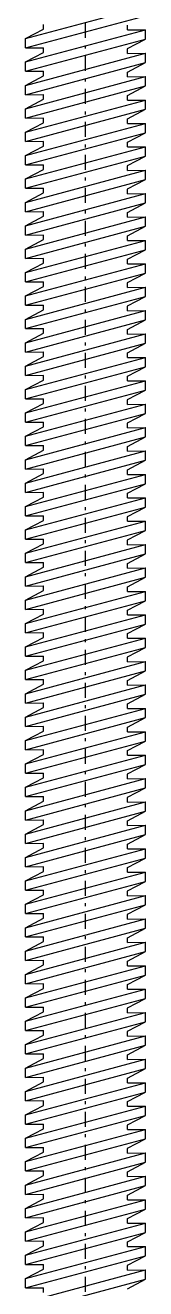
# Model space of a CAD drawing. Header units: metres. Extents: x -50 to 791, y -689 to 584.
# Drawn here: x 358.58 to 362.58, y 499.02 to 541.14 of the extents above; entities that cross this region are included whole.
import ezdxf

# ---------------------------------------------------------------- set-up
doc = ezdxf.new("R2010")
doc.units = ezdxf.units.M
doc.header["$MEASUREMENT"] = 0
doc.linetypes.add('DASHDOT', pattern=[1, 0.5, -0.25, 0, -0.25])

msp = doc.modelspace()

# ---------------------------------------------------------------- linework, layer by layer
at = {"color": 5, "linetype": 'DASHDOT'}
msp.add_line((360.580925, 226.120706), (360.580925, 574), dxfattribs=at)
at = {"color": 1}
for p, q in [((358.580925, 540.697882), (362.580925, 541.769679)), ((358.580925, 540.3873), (362.580925, 541.459096)), ((358.580925, 540.697882), (359.180925, 541.013943)), ((358.580925, 539.917882), (362.580925, 540.989679)), ((359.180925, 541.013943), (359.180925, 541.169235)), ((361.980925, 540.984201), (361.980925, 541.139493)), ((361.980925, 540.984201), (362.580925, 540.989679)), ((362.580925, 540.679096), (362.580925, 540.989679)), ((358.580925, 540.3873), (358.580925, 540.697882)), ((358.580925, 539.6073), (362.580925, 540.679096)), ((361.980925, 540.363035), (362.580925, 540.679096)), ((358.580925, 540.3873), (359.180925, 540.392778)), ((358.580925, 539.917882), (359.180925, 540.233943)), ((358.580925, 539.137882), (362.580925, 540.209679)), ((359.180925, 540.233943), (359.180925, 540.389235)), ((361.980925, 540.204201), (361.980925, 540.359493)), ((361.980925, 540.204201), (362.580925, 540.209679)), ((362.580925, 539.899096), (362.580925, 540.209679)), ((358.580925, 539.6073), (358.580925, 539.917882)), ((358.580925, 538.8273), (362.580925, 539.899096)), ((358.580925, 539.6073), (359.180925, 539.612778)), ((359.180925, 539.453943), (359.180925, 539.609235)), ((361.980925, 539.583035), (362.580925, 539.899096)), ((361.980925, 539.424201), (361.980925, 539.579493)), ((358.580925, 539.137882), (359.180925, 539.453943)), ((358.580925, 538.357882), (362.580925, 539.429679)), ((358.580925, 538.8273), (358.580925, 539.137882)), ((361.980925, 539.424201), (362.580925, 539.429679)), ((362.580925, 539.119096), (362.580925, 539.429679)), ((358.580925, 538.0473), (362.580925, 539.119096)), ((358.580925, 538.8273), (359.180925, 538.832778)), ((359.180925, 538.673943), (359.180925, 538.829235)), ((361.980925, 538.803035), (362.580925, 539.119096)), ((361.980925, 538.644201), (361.980925, 538.799493)), ((358.580925, 538.357882), (359.180925, 538.673943)), ((358.580925, 537.577882), (362.580925, 538.649679)), ((358.580925, 538.0473), (358.580925, 538.357882)), ((358.580925, 537.2673), (362.580925, 538.339096)), ((361.980925, 538.644201), (362.580925, 538.649679)), ((361.980925, 538.023035), (362.580925, 538.339096)), ((362.580925, 538.339096), (362.580925, 538.649679)), ((358.580925, 538.0473), (359.180925, 538.052778)), ((358.580925, 537.577882), (359.180925, 537.893943)), ((359.180925, 537.893943), (359.180925, 538.049235)), ((361.980925, 537.864201), (361.980925, 538.019493)), ((358.580925, 536.797882), (362.580925, 537.869679)), ((358.580925, 537.2673), (358.580925, 537.577882)), ((358.580925, 536.4873), (362.580925, 537.559096)), ((361.980925, 537.864201), (362.580925, 537.869679)), ((361.980925, 537.243035), (362.580925, 537.559096)), ((362.580925, 537.559096), (362.580925, 537.869679)), ((358.580925, 537.2673), (359.180925, 537.272778)), ((358.580925, 536.797882), (359.180925, 537.113943)), ((358.580925, 536.017882), (362.580925, 537.089679)), ((359.180925, 537.113943), (359.180925, 537.269235)), ((361.980925, 537.084201), (361.980925, 537.239493)), ((361.980925, 537.084201), (362.580925, 537.089679)), ((362.580925, 536.779096), (362.580925, 537.089679)), ((358.580925, 536.4873), (358.580925, 536.797882)), ((358.580925, 535.7073), (362.580925, 536.779096)), ((361.980925, 536.463035), (362.580925, 536.779096)), ((358.580925, 536.4873), (359.180925, 536.492778)), ((358.580925, 536.017882), (359.180925, 536.333943)), ((358.580925, 535.237882), (362.580925, 536.309679)), ((359.180925, 536.333943), (359.180925, 536.489235)), ((361.980925, 536.304201), (361.980925, 536.459493)), ((361.980925, 536.304201), (362.580925, 536.309679)), ((362.580925, 535.999096), (362.580925, 536.309679)), ((358.580925, 535.7073), (358.580925, 536.017882)), ((358.580925, 534.9273), (362.580925, 535.999096)), ((361.980925, 535.683035), (362.580925, 535.999096)), ((358.580925, 535.7073), (359.180925, 535.712778)), ((358.580925, 535.237882), (359.180925, 535.553943)), ((358.580925, 534.457882), (362.580925, 535.529679)), ((359.180925, 535.553943), (359.180925, 535.709235)), ((361.980925, 535.524201), (361.980925, 535.679493)), ((361.980925, 535.524201), (362.580925, 535.529679)), ((362.580925, 535.219096), (362.580925, 535.529679)), ((358.580925, 534.9273), (358.580925, 535.237882)), ((358.580925, 534.1473), (362.580925, 535.219096)), ((358.580925, 534.9273), (359.180925, 534.932778)), ((359.180925, 534.773943), (359.180925, 534.929235)), ((361.980925, 534.903035), (362.580925, 535.219096)), ((358.580925, 534.457882), (359.180925, 534.773943)), ((358.580925, 533.677882), (362.580925, 534.749679)), ((361.980925, 534.744201), (361.980925, 534.899493)), ((361.980925, 534.744201), (362.580925, 534.749679)), ((362.580925, 534.439096), (362.580925, 534.749679)), ((358.580925, 534.1473), (358.580925, 534.457882)), ((358.580925, 533.3673), (362.580925, 534.439096)), ((358.580925, 534.1473), (359.180925, 534.152778)), ((359.180925, 533.993943), (359.180925, 534.149235)), ((361.980925, 534.123035), (362.580925, 534.439096)), ((361.980925, 533.964201), (361.980925, 534.119493)), ((358.580925, 533.677882), (359.180925, 533.993943)), ((358.580925, 532.897882), (362.580925, 533.969679)), ((358.580925, 533.3673), (358.580925, 533.677882)), ((361.980925, 533.964201), (362.580925, 533.969679)), ((362.580925, 533.659096), (362.580925, 533.969679)), ((358.580925, 532.5873), (362.580925, 533.659096)), ((358.580925, 533.3673), (359.180925, 533.372778)), ((359.180925, 533.213943), (359.180925, 533.369235)), ((361.980925, 533.343035), (362.580925, 533.659096)), ((361.980925, 533.184201), (361.980925, 533.339493)), ((358.580925, 532.897882), (359.180925, 533.213943)), ((358.580925, 532.117882), (362.580925, 533.189679)), ((358.580925, 532.5873), (358.580925, 532.897882)), ((358.580925, 531.8073), (362.580925, 532.879096)), ((361.980925, 533.184201), (362.580925, 533.189679)), ((361.980925, 532.563035), (362.580925, 532.879096)), ((362.580925, 532.879096), (362.580925, 533.189679)), ((358.580925, 532.5873), (359.180925, 532.592778)), ((358.580925, 532.117882), (359.180925, 532.433943)), ((358.580925, 531.337882), (362.580925, 532.409679)), ((359.180925, 532.433943), (359.180925, 532.589235)), ((361.980925, 532.404201), (361.980925, 532.559493)), ((361.980925, 532.404201), (362.580925, 532.409679)), ((362.580925, 532.099096), (362.580925, 532.409679)), ((358.580925, 531.8073), (358.580925, 532.117882)), ((358.580925, 531.0273), (362.580925, 532.099096)), ((361.980925, 531.783035), (362.580925, 532.099096)), ((358.580925, 531.8073), (359.180925, 531.812778)), ((358.580925, 531.337882), (359.180925, 531.653943)), ((358.580925, 530.557882), (362.580925, 531.629679)), ((359.180925, 531.653943), (359.180925, 531.809235)), ((361.980925, 531.624201), (361.980925, 531.779493)), ((361.980925, 531.624201), (362.580925, 531.629679)), ((362.580925, 531.319096), (362.580925, 531.629679)), ((358.580925, 531.0273), (358.580925, 531.337882)), ((358.580925, 530.2473), (362.580925, 531.319096)), ((361.980925, 531.003035), (362.580925, 531.319096)), ((358.580925, 531.0273), (359.180925, 531.032778)), ((358.580925, 530.557882), (359.180925, 530.873943)), ((358.580925, 529.777882), (362.580925, 530.849679)), ((359.180925, 530.873943), (359.180925, 531.029235)), ((361.980925, 530.844201), (361.980925, 530.999493)), ((361.980925, 530.844201), (362.580925, 530.849679)), ((362.580925, 530.539096), (362.580925, 530.849679)), ((358.580925, 530.2473), (358.580925, 530.557882)), ((358.580925, 529.4673), (362.580925, 530.539096)), ((361.980925, 530.223035), (362.580925, 530.539096)), ((358.580925, 530.2473), (359.180925, 530.252778)), ((358.580925, 529.777882), (359.180925, 530.093943)), ((358.580925, 528.997882), (362.580925, 530.069679)), ((359.180925, 530.093943), (359.180925, 530.249235)), ((361.980925, 530.064201), (361.980925, 530.219493)), ((361.980925, 530.064201), (362.580925, 530.069679)), ((362.580925, 529.759096), (362.580925, 530.069679)), ((358.580925, 529.4673), (358.580925, 529.777882)), ((358.580925, 528.6873), (362.580925, 529.759096)), ((358.580925, 529.4673), (359.180925, 529.472778)), ((359.180925, 529.313943), (359.180925, 529.469235)), ((361.980925, 529.443035), (362.580925, 529.759096)), ((358.580925, 528.997882), (359.180925, 529.313943)), ((358.580925, 528.217882), (362.580925, 529.289679)), ((361.980925, 529.284201), (361.980925, 529.439493)), ((361.980925, 529.284201), (362.580925, 529.289679)), ((362.580925, 528.979096), (362.580925, 529.289679)), ((358.580925, 528.6873), (358.580925, 528.997882)), ((358.580925, 527.9073), (362.580925, 528.979096)), ((358.580925, 528.6873), (359.180925, 528.692778)), ((359.180925, 528.533943), (359.180925, 528.689235)), ((361.980925, 528.663035), (362.580925, 528.979096)), ((361.980925, 528.504201), (361.980925, 528.659493)), ((358.580925, 528.217882), (359.180925, 528.533943)), ((358.580925, 527.437882), (362.580925, 528.509679)), ((358.580925, 527.9073), (358.580925, 528.217882)), ((358.580925, 527.1273), (362.580925, 528.199096)), ((361.980925, 528.504201), (362.580925, 528.509679)), ((361.980925, 527.883035), (362.580925, 528.199096)), ((362.580925, 528.199096), (362.580925, 528.509679)), ((358.580925, 527.9073), (359.180925, 527.912778)), ((359.180925, 527.753943), (359.180925, 527.909235)), ((361.980925, 527.724201), (361.980925, 527.879493)), ((358.580925, 527.437882), (359.180925, 527.753943)), ((358.580925, 526.657882), (362.580925, 527.729679)), ((358.580925, 527.1273), (358.580925, 527.437882)), ((358.580925, 526.3473), (362.580925, 527.419096)), ((361.980925, 527.724201), (362.580925, 527.729679)), ((361.980925, 527.103035), (362.580925, 527.419096)), ((362.580925, 527.419096), (362.580925, 527.729679)), ((358.580925, 527.1273), (359.180925, 527.132778)), ((358.580925, 526.657882), (359.180925, 526.973943)), ((358.580925, 525.877882), (362.580925, 526.949679)), ((359.180925, 526.973943), (359.180925, 527.129235)), ((361.980925, 526.944201), (361.980925, 527.099493)), ((361.980925, 526.944201), (362.580925, 526.949679)), ((362.580925, 526.639096), (362.580925, 526.949679)), ((358.580925, 526.3473), (358.580925, 526.657882)), ((358.580925, 525.5673), (362.580925, 526.639096)), ((361.980925, 526.323035), (362.580925, 526.639096)), ((358.580925, 526.3473), (359.180925, 526.352778)), ((358.580925, 525.877882), (359.180925, 526.193943)), ((358.580925, 525.097882), (362.580925, 526.169679)), ((359.180925, 526.193943), (359.180925, 526.349235)), ((361.980925, 526.164201), (361.980925, 526.319493)), ((361.980925, 526.164201), (362.580925, 526.169679)), ((362.580925, 525.859096), (362.580925, 526.169679)), ((358.580925, 525.5673), (358.580925, 525.877882)), ((358.580925, 524.7873), (362.580925, 525.859096)), ((361.980925, 525.543035), (362.580925, 525.859096)), ((358.580925, 525.5673), (359.180925, 525.572778)), ((358.580925, 525.097882), (359.180925, 525.413943)), ((358.580925, 524.317882), (362.580925, 525.389679)), ((359.180925, 525.413943), (359.180925, 525.569235)), ((361.980925, 525.384201), (361.980925, 525.539493)), ((361.980925, 525.384201), (362.580925, 525.389679)), ((362.580925, 525.079096), (362.580925, 525.389679)), ((358.580925, 524.7873), (358.580925, 525.097882)), ((358.580925, 524.0073), (362.580925, 525.079096)), ((361.980925, 524.763035), (362.580925, 525.079096)), ((358.580925, 524.7873), (359.180925, 524.792778)), ((358.580925, 524.317882), (359.180925, 524.633943)), ((358.580925, 523.537882), (362.580925, 524.609679)), ((359.180925, 524.633943), (359.180925, 524.789235)), ((361.980925, 524.604201), (361.980925, 524.759493)), ((361.980925, 524.604201), (362.580925, 524.609679)), ((362.580925, 524.299096), (362.580925, 524.609679)), ((358.580925, 524.0073), (358.580925, 524.317882)), ((358.580925, 523.2273), (362.580925, 524.299096)), ((358.580925, 524.0073), (359.180925, 524.012778)), ((359.180925, 523.853943), (359.180925, 524.009235)), ((361.980925, 523.983035), (362.580925, 524.299096)), ((361.980925, 523.824201), (361.980925, 523.979493)), ((358.580925, 523.537882), (359.180925, 523.853943)), ((358.580925, 522.757882), (362.580925, 523.829679)), ((361.980925, 523.824201), (362.580925, 523.829679)), ((362.580925, 523.519096), (362.580925, 523.829679)), ((358.580925, 523.2273), (358.580925, 523.537882)), ((358.580925, 522.4473), (362.580925, 523.519096)), ((358.580925, 523.2273), (359.180925, 523.232778)), ((359.180925, 523.073943), (359.180925, 523.229235)), ((361.980925, 523.203035), (362.580925, 523.519096)), ((361.980925, 523.044201), (361.980925, 523.199493)), ((358.580925, 522.757882), (359.180925, 523.073943)), ((358.580925, 521.977882), (362.580925, 523.049679)), ((358.580925, 522.4473), (358.580925, 522.757882)), ((358.580925, 521.6673), (362.580925, 522.739096)), ((361.980925, 523.044201), (362.580925, 523.049679)), ((361.980925, 522.423035), (362.580925, 522.739096)), ((362.580925, 522.739096), (362.580925, 523.049679)), ((358.580925, 522.4473), (359.180925, 522.452778)), ((358.580925, 521.977882), (359.180925, 522.293943)), ((359.180925, 522.293943), (359.180925, 522.449235)), ((361.980925, 522.264201), (361.980925, 522.419493)), ((358.580925, 521.197882), (362.580925, 522.269679)), ((358.580925, 521.6673), (358.580925, 521.977882)), ((358.580925, 520.8873), (362.580925, 521.959096)), ((361.980925, 522.264201), (362.580925, 522.269679)), ((361.980925, 521.643035), (362.580925, 521.959096)), ((362.580925, 521.959096), (362.580925, 522.269679)), ((358.580925, 521.6673), (359.180925, 521.672778)), ((358.580925, 521.197882), (359.180925, 521.513943)), ((358.580925, 520.417882), (362.580925, 521.489679)), ((359.180925, 521.513943), (359.180925, 521.669235)), ((361.980925, 521.484201), (361.980925, 521.639493)), ((361.980925, 521.484201), (362.580925, 521.489679)), ((362.580925, 521.179096), (362.580925, 521.489679)), ((358.580925, 520.8873), (358.580925, 521.197882)), ((358.580925, 520.1073), (362.580925, 521.179096)), ((361.980925, 520.863035), (362.580925, 521.179096)), ((358.580925, 520.8873), (359.180925, 520.892778)), ((358.580925, 520.417882), (359.180925, 520.733943)), ((358.580925, 519.637882), (362.580925, 520.709679)), ((359.180925, 520.733943), (359.180925, 520.889235)), ((361.980925, 520.704201), (361.980925, 520.859493)), ((361.980925, 520.704201), (362.580925, 520.709679)), ((362.580925, 520.399096), (362.580925, 520.709679)), ((358.580925, 520.1073), (358.580925, 520.417882)), ((358.580925, 519.3273), (362.580925, 520.399096)), ((361.980925, 520.083035), (362.580925, 520.399096)), ((358.580925, 520.1073), (359.180925, 520.112778)), ((358.580925, 519.637882), (359.180925, 519.953943)), ((358.580925, 518.857882), (362.580925, 519.929679)), ((359.180925, 519.953943), (359.180925, 520.109235)), ((361.980925, 519.924201), (361.980925, 520.079493)), ((361.980925, 519.924201), (362.580925, 519.929679)), ((362.580925, 519.619096), (362.580925, 519.929679)), ((358.580925, 519.3273), (358.580925, 519.637882)), ((358.580925, 518.5473), (362.580925, 519.619096)), ((361.980925, 519.303035), (362.580925, 519.619096)), ((358.580925, 519.3273), (359.180925, 519.332778)), ((358.580925, 518.857882), (359.180925, 519.173943)), ((358.580925, 518.077882), (362.580925, 519.149679)), ((359.180925, 519.173943), (359.180925, 519.329235)), ((361.980925, 519.144201), (361.980925, 519.299493)), ((361.980925, 519.144201), (362.580925, 519.149679)), ((362.580925, 518.839096), (362.580925, 519.149679)), ((358.580925, 518.5473), (358.580925, 518.857882)), ((358.580925, 517.7673), (362.580925, 518.839096)), ((358.580925, 518.5473), (359.180925, 518.552778)), ((359.180925, 518.393943), (359.180925, 518.549235)), ((361.980925, 518.523035), (362.580925, 518.839096)), ((361.980925, 518.364201), (361.980925, 518.519493)), ((358.580925, 518.077882), (359.180925, 518.393943)), ((358.580925, 517.297882), (362.580925, 518.369679)), ((358.580925, 517.7673), (358.580925, 518.077882)), ((361.980925, 518.364201), (362.580925, 518.369679)), ((362.580925, 518.059096), (362.580925, 518.369679)), ((358.580925, 516.9873), (362.580925, 518.059096)), ((358.580925, 517.7673), (359.180925, 517.772778)), ((359.180925, 517.613943), (359.180925, 517.769235)), ((361.980925, 517.743035), (362.580925, 518.059096)), ((361.980925, 517.584201), (361.980925, 517.739493)), ((358.580925, 517.297882), (359.180925, 517.613943)), ((358.580925, 516.517882), (362.580925, 517.589679)), ((358.580925, 516.9873), (358.580925, 517.297882)), ((358.580925, 516.2073), (362.580925, 517.279096)), ((361.980925, 517.584201), (362.580925, 517.589679)), ((361.980925, 516.963035), (362.580925, 517.279096)), ((362.580925, 517.279096), (362.580925, 517.589679)), ((358.580925, 516.9873), (359.180925, 516.992778)), ((358.580925, 516.517882), (359.180925, 516.833943)), ((359.180925, 516.833943), (359.180925, 516.989235)), ((361.980925, 516.804201), (361.980925, 516.959493)), ((358.580925, 515.737882), (362.580925, 516.809679)), ((358.580925, 516.2073), (358.580925, 516.517882)), ((358.580925, 515.4273), (362.580925, 516.499096)), ((361.980925, 516.804201), (362.580925, 516.809679)), ((361.980925, 516.183035), (362.580925, 516.499096)), ((362.580925, 516.499096), (362.580925, 516.809679)), ((358.580925, 516.2073), (359.180925, 516.212778)), ((358.580925, 515.737882), (359.180925, 516.053943)), ((358.580925, 514.957882), (362.580925, 516.029679)), ((359.180925, 516.053943), (359.180925, 516.209235)), ((361.980925, 516.024201), (361.980925, 516.179493)), ((361.980925, 516.024201), (362.580925, 516.029679)), ((362.580925, 515.719096), (362.580925, 516.029679)), ((358.580925, 515.4273), (358.580925, 515.737882)), ((358.580925, 514.6473), (362.580925, 515.719096)), ((361.980925, 515.403035), (362.580925, 515.719096)), ((358.580925, 515.4273), (359.180925, 515.432778)), ((358.580925, 514.957882), (359.180925, 515.273943)), ((358.580925, 514.177882), (362.580925, 515.249679)), ((359.180925, 515.273943), (359.180925, 515.429235)), ((361.980925, 515.244201), (361.980925, 515.399493)), ((361.980925, 515.244201), (362.580925, 515.249679)), ((362.580925, 514.939096), (362.580925, 515.249679)), ((358.580925, 514.6473), (358.580925, 514.957882)), ((358.580925, 513.8673), (362.580925, 514.939096)), ((361.980925, 514.623035), (362.580925, 514.939096)), ((358.580925, 514.6473), (359.180925, 514.652778)), ((358.580925, 514.177882), (359.180925, 514.493943)), ((358.580925, 513.397882), (362.580925, 514.469679)), ((359.180925, 514.493943), (359.180925, 514.649235)), ((361.980925, 514.464201), (361.980925, 514.619493)), ((361.980925, 514.464201), (362.580925, 514.469679)), ((362.580925, 514.159096), (362.580925, 514.469679)), ((358.580925, 513.8673), (358.580925, 514.177882)), ((358.580925, 513.0873), (362.580925, 514.159096)), ((358.580925, 513.8673), (359.180925, 513.872778)), ((359.180925, 513.713943), (359.180925, 513.869235)), ((361.980925, 513.843035), (362.580925, 514.159096)), ((358.580925, 513.397882), (359.180925, 513.713943)), ((358.580925, 512.617882), (362.580925, 513.689679)), ((361.980925, 513.684201), (361.980925, 513.839493)), ((361.980925, 513.684201), (362.580925, 513.689679)), ((362.580925, 513.379096), (362.580925, 513.689679)), ((358.580925, 513.0873), (358.580925, 513.397882)), ((358.580925, 512.3073), (362.580925, 513.379096)), ((358.580925, 513.0873), (359.180925, 513.092778)), ((359.180925, 512.933943), (359.180925, 513.089235)), ((361.980925, 513.063035), (362.580925, 513.379096)), ((361.980925, 512.904201), (361.980925, 513.059493)), ((358.580925, 512.617882), (359.180925, 512.933943)), ((358.580925, 511.837882), (362.580925, 512.909679)), ((358.580925, 512.3073), (358.580925, 512.617882)), ((361.980925, 512.904201), (362.580925, 512.909679)), ((362.580925, 512.599096), (362.580925, 512.909679)), ((358.580925, 511.5273), (362.580925, 512.599096)), ((358.580925, 512.3073), (359.180925, 512.312778)), ((359.180925, 512.153943), (359.180925, 512.309235)), ((361.980925, 512.283035), (362.580925, 512.599096)), ((361.980925, 512.124201), (361.980925, 512.279493)), ((358.580925, 511.837882), (359.180925, 512.153943)), ((358.580925, 511.057882), (362.580925, 512.129679)), ((358.580925, 511.5273), (358.580925, 511.837882)), ((358.580925, 510.7473), (362.580925, 511.819096)), ((361.980925, 512.124201), (362.580925, 512.129679)), ((361.980925, 511.503035), (362.580925, 511.819096)), ((362.580925, 511.819096), (362.580925, 512.129679)), ((358.580925, 511.5273), (359.180925, 511.532778)), ((358.580925, 511.057882), (359.180925, 511.373943)), ((358.580925, 510.277882), (362.580925, 511.349679)), ((359.180925, 511.373943), (359.180925, 511.529235)), ((361.980925, 511.344201), (361.980925, 511.499493)), ((361.980925, 511.344201), (362.580925, 511.349679)), ((362.580925, 511.039096), (362.580925, 511.349679)), ((358.580925, 510.7473), (358.580925, 511.057882)), ((358.580925, 509.9673), (362.580925, 511.039096)), ((361.980925, 510.723035), (362.580925, 511.039096)), ((358.580925, 510.7473), (359.180925, 510.752778)), ((358.580925, 510.277882), (359.180925, 510.593943)), ((358.580925, 509.497882), (362.580925, 510.569679)), ((359.180925, 510.593943), (359.180925, 510.749235)), ((361.980925, 510.564201), (361.980925, 510.719493)), ((361.980925, 510.564201), (362.580925, 510.569679)), ((362.580925, 510.259096), (362.580925, 510.569679)), ((358.580925, 509.9673), (358.580925, 510.277882)), ((358.580925, 509.1873), (362.580925, 510.259096)), ((361.980925, 509.943035), (362.580925, 510.259096)), ((358.580925, 509.9673), (359.180925, 509.972778)), ((358.580925, 509.497882), (359.180925, 509.813943)), ((358.580925, 508.717882), (362.580925, 509.789679)), ((359.180925, 509.813943), (359.180925, 509.969235)), ((361.980925, 509.784201), (361.980925, 509.939493)), ((361.980925, 509.784201), (362.580925, 509.789679)), ((362.580925, 509.479096), (362.580925, 509.789679)), ((358.580925, 509.1873), (358.580925, 509.497882)), ((358.580925, 508.4073), (362.580925, 509.479096)), ((361.980925, 509.163035), (362.580925, 509.479096)), ((358.580925, 509.1873), (359.180925, 509.192778)), ((358.580925, 508.717882), (359.180925, 509.033943)), ((358.580925, 507.937882), (362.580925, 509.009679)), ((359.180925, 509.033943), (359.180925, 509.189235)), ((361.980925, 509.004201), (361.980925, 509.159493)), ((361.980925, 509.004201), (362.580925, 509.009679)), ((362.580925, 508.699096), (362.580925, 509.009679)), ((358.580925, 508.4073), (358.580925, 508.717882)), ((358.580925, 507.6273), (362.580925, 508.699096)), ((358.580925, 508.4073), (359.180925, 508.412778)), ((359.180925, 508.253943), (359.180925, 508.409235)), ((361.980925, 508.383035), (362.580925, 508.699096)), ((358.580925, 507.937882), (359.180925, 508.253943)), ((358.580925, 507.157882), (362.580925, 508.229679)), ((361.980925, 508.224201), (361.980925, 508.379493)), ((361.980925, 508.224201), (362.580925, 508.229679)), ((362.580925, 507.919096), (362.580925, 508.229679)), ((358.580925, 507.6273), (358.580925, 507.937882)), ((358.580925, 506.8473), (362.580925, 507.919096)), ((358.580925, 507.6273), (359.180925, 507.632778)), ((359.180925, 507.473943), (359.180925, 507.629235)), ((361.980925, 507.603035), (362.580925, 507.919096)), ((361.980925, 507.444201), (361.980925, 507.599493)), ((358.580925, 507.157882), (359.180925, 507.473943)), ((358.580925, 506.377882), (362.580925, 507.449679)), ((358.580925, 506.8473), (358.580925, 507.157882)), ((358.580925, 506.0673), (362.580925, 507.139096)), ((361.980925, 507.444201), (362.580925, 507.449679)), ((361.980925, 506.823035), (362.580925, 507.139096)), ((362.580925, 507.139096), (362.580925, 507.449679)), ((358.580925, 506.8473), (359.180925, 506.852778)), ((359.180925, 506.693943), (359.180925, 506.849235)), ((361.980925, 506.664201), (361.980925, 506.819493)), ((358.580925, 506.377882), (359.180925, 506.693943)), ((358.580925, 505.597882), (362.580925, 506.669679)), ((358.580925, 506.0673), (358.580925, 506.377882)), ((358.580925, 505.2873), (362.580925, 506.359096)), ((361.980925, 506.664201), (362.580925, 506.669679)), ((361.980925, 506.043035), (362.580925, 506.359096)), ((362.580925, 506.359096), (362.580925, 506.669679)), ((358.580925, 506.0673), (359.180925, 506.072778)), ((358.580925, 505.597882), (359.180925, 505.913943)), ((358.580925, 504.817882), (362.580925, 505.889679)), ((359.180925, 505.913943), (359.180925, 506.069235)), ((361.980925, 505.884201), (361.980925, 506.039493)), ((361.980925, 505.884201), (362.580925, 505.889679)), ((362.580925, 505.579096), (362.580925, 505.889679)), ((358.580925, 505.2873), (358.580925, 505.597882)), ((358.580925, 504.5073), (362.580925, 505.579096)), ((361.980925, 505.263035), (362.580925, 505.579096)), ((358.580925, 505.2873), (359.180925, 505.292778)), ((358.580925, 504.817882), (359.180925, 505.133943)), ((358.580925, 504.037882), (362.580925, 505.109679)), ((359.180925, 505.133943), (359.180925, 505.289235)), ((361.980925, 505.104201), (361.980925, 505.259493)), ((361.980925, 505.104201), (362.580925, 505.109679)), ((362.580925, 504.799096), (362.580925, 505.109679)), ((358.580925, 504.5073), (358.580925, 504.817882)), ((358.580925, 503.7273), (362.580925, 504.799096)), ((361.980925, 504.483035), (362.580925, 504.799096)), ((358.580925, 504.5073), (359.180925, 504.512778)), ((358.580925, 504.037882), (359.180925, 504.353943)), ((358.580925, 503.257882), (362.580925, 504.329679)), ((359.180925, 504.353943), (359.180925, 504.509235)), ((361.980925, 504.324201), (361.980925, 504.479493)), ((361.980925, 504.324201), (362.580925, 504.329679)), ((362.580925, 504.019096), (362.580925, 504.329679)), ((358.580925, 503.7273), (358.580925, 504.037882)), ((358.580925, 502.9473), (362.580925, 504.019096)), ((361.980925, 503.703035), (362.580925, 504.019096)), ((358.580925, 503.7273), (359.180925, 503.732778)), ((358.580925, 503.257882), (359.180925, 503.573943)), ((358.580925, 502.477882), (362.580925, 503.549679)), ((359.180925, 503.573943), (359.180925, 503.729235)), ((361.980925, 503.544201), (361.980925, 503.699493)), ((361.980925, 503.544201), (362.580925, 503.549679)), ((362.580925, 503.239096), (362.580925, 503.549679)), ((358.580925, 502.9473), (358.580925, 503.257882)), ((358.580925, 502.1673), (362.580925, 503.239096)), ((358.580925, 502.9473), (359.180925, 502.952778)), ((359.180925, 502.793943), (359.180925, 502.949235)), ((361.980925, 502.923035), (362.580925, 503.239096)), ((361.980925, 502.764201), (361.980925, 502.919493)), ((358.580925, 502.477882), (359.180925, 502.793943)), ((358.580925, 501.697882), (362.580925, 502.769679)), ((361.980925, 502.764201), (362.580925, 502.769679)), ((362.580925, 502.459096), (362.580925, 502.769679)), ((358.580925, 502.1673), (358.580925, 502.477882)), ((358.580925, 501.3873), (362.580925, 502.459096)), ((358.580925, 502.1673), (359.180925, 502.172778)), ((359.180925, 502.013943), (359.180925, 502.169235)), ((361.980925, 502.143035), (362.580925, 502.459096)), ((361.980925, 501.984201), (361.980925, 502.139493)), ((358.580925, 501.697882), (359.180925, 502.013943)), ((358.580925, 500.917882), (362.580925, 501.989679)), ((358.580925, 501.3873), (358.580925, 501.697882)), ((358.580925, 500.6073), (362.580925, 501.679096)), ((361.980925, 501.984201), (362.580925, 501.989679)), ((361.980925, 501.363035), (362.580925, 501.679096)), ((362.580925, 501.679096), (362.580925, 501.989679)), ((358.580925, 501.3873), (359.180925, 501.392778)), ((358.580925, 500.917882), (359.180925, 501.233943)), ((359.180925, 501.233943), (359.180925, 501.389235)), ((361.980925, 501.204201), (361.980925, 501.359493)), ((358.580925, 500.137882), (362.580925, 501.209679)), ((358.580925, 500.6073), (358.580925, 500.917882)), ((358.580925, 499.8273), (362.580925, 500.899096)), ((361.980925, 501.204201), (362.580925, 501.209679)), ((361.980925, 500.583035), (362.580925, 500.899096)), ((362.580925, 500.899096), (362.580925, 501.209679)), ((358.580925, 500.6073), (359.180925, 500.612778)), ((358.580925, 500.137882), (359.180925, 500.453943)), ((358.580925, 499.357882), (362.580925, 500.429679)), ((359.180925, 500.453943), (359.180925, 500.609235)), ((361.980925, 500.424201), (361.980925, 500.579493)), ((361.980925, 500.424201), (362.580925, 500.429679)), ((362.580925, 500.119096), (362.580925, 500.429679)), ((358.580925, 499.8273), (358.580925, 500.137882)), ((358.580925, 499.0473), (362.580925, 500.119096)), ((361.980925, 499.803035), (362.580925, 500.119096)), ((358.580925, 499.8273), (359.180925, 499.832778)), ((358.580925, 499.357882), (359.180925, 499.673943)), ((358.580925, 498.577882), (362.580925, 499.649679)), ((359.180925, 499.673943), (359.180925, 499.829235)), ((361.980925, 499.644201), (361.980925, 499.799493)), ((361.980925, 499.644201), (362.580925, 499.649679)), ((362.580925, 499.339096), (362.580925, 499.649679)), ((358.580925, 499.0473), (358.580925, 499.357882)), ((358.580925, 498.2673), (362.580925, 499.339096)), ((361.980925, 499.023035), (362.580925, 499.339096)), ((358.580925, 499.0473), (359.180925, 499.052778)), ((359.180925, 498.893943), (359.180925, 499.049235))]:
    msp.add_line(p, q, dxfattribs=at)

doc.saveas('drawing.dxf')
